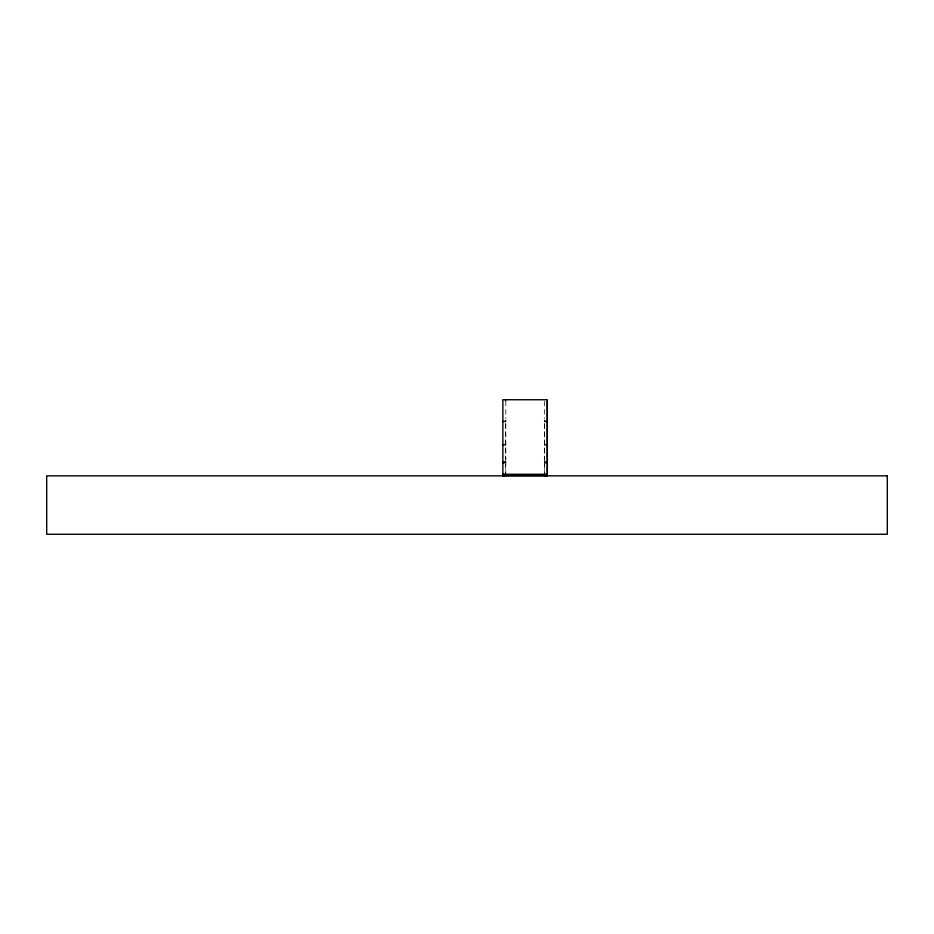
<?xml version="1.0" encoding="UTF-8"?>
<svg xmlns="http://www.w3.org/2000/svg" width="934" height="934" viewBox="0 0 934 934"><rect width="100%" height="100%" fill="white"/><g stroke="black" fill="none" stroke-linecap="round" stroke-linejoin="round"><path stroke-width="0.7" stroke-dasharray="4.67 3.5" d="M544.65 423.254L544.65 473.281M544.37 401.281L544.37 418.49M544.37 424.223L544.37 460.088M544.37 461.501L544.37 472.989M505.819 401.281L505.819 418.49M505.819 424.223L505.819 460.088M505.819 461.501L505.819 472.989M505.586 423.254L505.586 473.281"/><path stroke-width="1.4" d="M502.866 421.479L505.586 421.479L505.586 420.335M547.371 421.479L544.65 421.479L544.65 420.335M502.866 444.794L505.586 444.794M544.65 444.794L547.371 444.794M502.866 461.898L505.586 461.898L505.586 462.739L502.866 462.739M547.371 461.898L544.65 461.898L544.65 462.739L547.371 462.739M502.866 474.274L547.254 474.274M502.866 474.472L505.586 474.472M547.371 474.472L544.65 474.472L544.65 475.768L547.371 475.768M502.866 475.534L547.254 475.534L547.254 399.74L502.866 399.74L502.866 475.908M502.866 475.768L505.586 475.768L505.586 474.274M547.312 401.281L547.371 475.908M505.586 399.74L505.586 401.001M887.3 475.838L46.7 475.838L46.7 534.26L887.3 534.26L887.3 475.838"/></g></svg>
